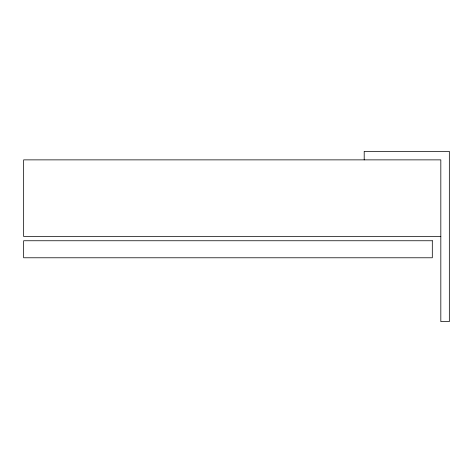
<?xml version="1.0" encoding="UTF-8"?>
<svg xmlns="http://www.w3.org/2000/svg" width="473" height="473" viewBox="0 0 473 473"><rect width="100%" height="100%" fill="white"/><g stroke="black" fill="none" stroke-linecap="round" stroke-linejoin="round"><path stroke-width="0.71" d="M440.824 236.494L23.65 236.494L23.65 159.868L440.824 159.868L440.824 321.628L449.338 321.628L449.338 151.354L364.198 151.354L364.198 159.868M432.31 240.751L23.65 240.751L23.65 257.779L432.31 257.779L432.31 240.751"/></g></svg>
